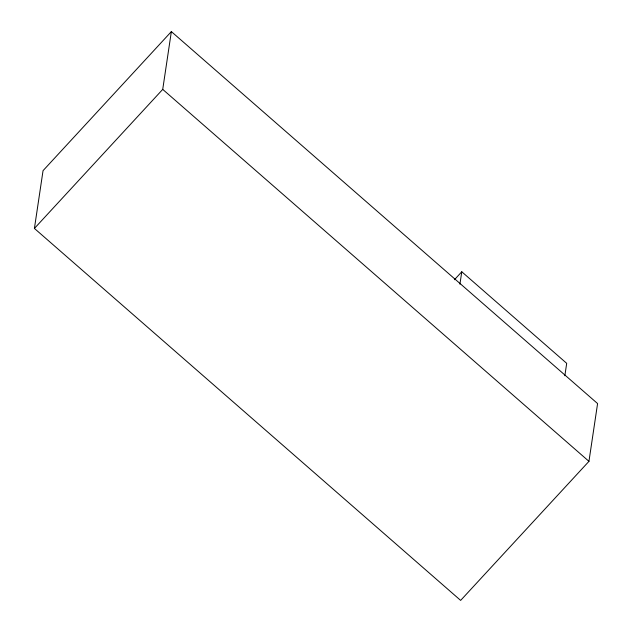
<?xml version="1.0" encoding="UTF-8"?>
<svg xmlns="http://www.w3.org/2000/svg" width="632" height="632" viewBox="0 0 632 632"><rect width="100%" height="100%" fill="white"/><g stroke="black" fill="none" stroke-linecap="round" stroke-linejoin="round"><path stroke-width="0.95" d="M34.412 228.436L43.047 170.656L171.359 31.6L597.588 403.564L588.953 461.344L460.641 600.4L34.412 228.436L162.724 89.381L171.359 31.6M459.922 284.195L461.779 271.776L566.699 363.337L564.842 375.756M454.448 279.723L461.779 271.776M162.724 89.381L588.953 461.344"/></g></svg>
